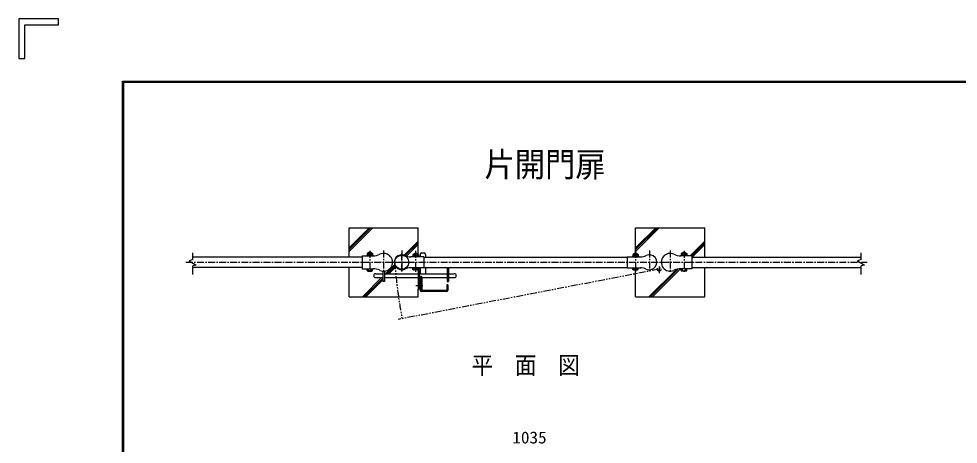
# Model space of a CAD drawing. Units: millimetres, scale not verified. Extents: x -4425 to 4425, y -3150 to 3150.
# Drawn here: x -4425 to -1032, y 1612 to 3150 of the extents above; entities that cross this region are included whole.
import ezdxf
from ezdxf.enums import TextEntityAlignment as Align

# ---------------------------------------------------------------- set-up
doc = ezdxf.new("R2010")
doc.units = ezdxf.units.MM
doc.header["$LTSCALE"] = 20
doc.linetypes.add('USER1', pattern=[2, 1.25, -0.25, 0.25, -0.25])
doc.linetypes.add('USER6', pattern=[2.5, 1.25, -0.25, 0.25, -0.25, 0.25, -0.25])
for name, color, linetype, lineweight in [('0-0_BUHIN', 7, 'Continuous', 25), ('0-1_BOLT', 7, 'Continuous', 25), ('0-2_KOUZOU', 7, 'Continuous', 25), ('0-3_SUNPOU', 1, 'Continuous', 25), ('0-4_KISO', 7, 'Continuous', 25), ('0-8_HATCH', 4, 'Continuous', 25), ('0-9_1', 7, 'Continuous', 25), ('0-E_WAKU', 7, 'Continuous', 25)]:
    doc.layers.add(name, color=color, linetype=linetype, lineweight=lineweight)
doc.styles.add('ＭＳ ゴシック', font='')
doc.styles.get('ＭＳ ゴシック').set_extended_font_data('MS Gothic')

msp = doc.modelspace()

# ---------------------------------------------------------------- linework, layer by layer
at = {"layer": '0-0_BUHIN', "color": 1, "linetype": 'USER1'}
for p, q in [((-3157.33, 2310.56), (-3157.33, 2233.91)), ((-2991.68, 2310.56), (-2991.68, 2233.91)), ((-2197.48, 2310.56), (-2197.48, 2233.91)), ((-2022.33, 2310.56), (-2022.33, 2233.91)), ((-3821.27, 2269.64), (-1361, 2269.64))]:
    msp.add_line(p, q, dxfattribs=at)
at = {"layer": '0-0_BUHIN'}
for p, q in [((-3185.33, 2293.17), (-3144.75, 2293.17)), ((-2961.68, 2289.39), (-3010.26, 2289.39)), ((-2961.68, 2289.39), (-2961.68, 2249.89)), ((-2227.48, 2289.39), (-2178.9, 2289.39)), ((-2227.48, 2289.39), (-2227.48, 2249.89)), ((-1994.34, 2293.17), (-2034.91, 2293.17)), ((-1994.34, 2293.17), (-1994.34, 2246.12)), ((-2961.68, 2249.89), (-3010.26, 2249.89)), ((-2227.48, 2249.89), (-2178.9, 2249.89)), ((-1994.34, 2246.12), (-2034.91, 2246.12))]:
    msp.add_line(p, q, dxfattribs=at)
at = {"layer": '0-0_BUHIN', "color": 1, "linetype": 'USER6'}
for p, q in [((-2112.28, 2244.22), (-3054.54, 2063.01)), ((-2112.28, 2254.42), (-2112.28, 2230.87))]:
    msp.add_line(p, q, dxfattribs=at)
at = {"layer": '0-0_BUHIN'}
msp.add_lwpolyline([(-3185.33, 2293.17), (-3185.33, 2246.12), (-3144.75, 2246.12)], dxfattribs=at)
at = {"layer": '0-0_BUHIN', "color": 1, "linetype": 'USER6'}
msp.add_circle((-2112.28, 2244.29), 6.63, dxfattribs=at)
at = {"layer": '0-0_BUHIN'}
for centre, radius, start, end in [((-3145.75, 2350.81), 57.64, 270, 295.33168), ((-3107.33, 2269.64), 32.16, 245.75037, 115.33168), ((-3041.68, 2269.64), 27, 64.66832, 294.24963), ((-3009.42, 2337.79), 48.4, 244.66832, 270), ((-2179.74, 2337.79), 48.4, 270, 295.33168), ((-2147.48, 2269.64), 27, 245.75037, 115.33168), ((-2072.33, 2269.64), 32.16, 64.66832, 294.24963), ((-2033.91, 2350.81), 57.64, 244.66832, 270), ((-3145.75, 2188.48), 57.64, 64.66832, 90), ((-3009.42, 2201.49), 48.4, 90, 115.33168), ((-2179.74, 2201.49), 48.4, 64.66832, 90), ((-2033.91, 2188.48), 57.64, 90, 115.33168)]:
    msp.add_arc(centre, radius, start, end, dxfattribs=at)
at = {"layer": '0-0_BUHIN', "color": 1, "linetype": 'USER6'}
msp.add_arc((-1315.53, 2394.19), 1755.97, 184.06727, 190.7872, dxfattribs=at)
at = {"layer": '0-1_BOLT'}
for p, q in [((-3167.83, 2295.17), (-3146.83, 2295.17)), ((-3167.83, 2295.17), (-3167.83, 2293.17)), ((-3167.83, 2293.17), (-3146.83, 2293.17)), ((-3164.68, 2303.17), (-3167.13, 2301.75)), ((-3164.68, 2303.17), (-3167.13, 2301.75)), ((-3167.13, 2301.75), (-3167.13, 2295.17)), ((-3164.68, 2303.17), (-3149.98, 2303.17)), ((-3162.33, 2301.75), (-3162.33, 2295.17)), ((-3152.33, 2301.75), (-3152.33, 2295.17)), ((-3149.98, 2303.17), (-3147.53, 2301.75)), ((-3147.53, 2301.75), (-3147.53, 2295.17)), ((-3146.83, 2295.17), (-3146.83, 2293.17)), ((-2981.18, 2291.39), (-3002.18, 2291.39)), ((-3002.18, 2291.39), (-3002.18, 2289.39)), ((-2999.03, 2299.39), (-3001.48, 2297.98)), ((-2984.33, 2299.39), (-2999.03, 2299.39)), ((-2996.68, 2297.98), (-2996.68, 2291.39)), ((-2986.68, 2297.98), (-2986.68, 2291.39)), ((-2984.33, 2299.39), (-2981.88, 2297.98)), ((-2207.98, 2291.39), (-2186.98, 2291.39)), ((-2207.98, 2291.39), (-2207.98, 2289.39)), ((-2207.98, 2289.39), (-2186.98, 2289.39)), ((-2204.83, 2299.39), (-2207.28, 2297.98)), ((-2204.83, 2299.39), (-2207.28, 2297.98)), ((-2207.28, 2297.98), (-2207.28, 2291.39)), ((-2204.83, 2299.39), (-2190.13, 2299.39)), ((-2202.48, 2297.98), (-2202.48, 2291.39)), ((-2192.48, 2297.98), (-2192.48, 2291.39)), ((-2190.13, 2299.39), (-2187.68, 2297.98)), ((-2187.68, 2297.98), (-2187.68, 2291.39)), ((-2186.98, 2291.39), (-2186.98, 2289.39)), ((-2011.83, 2295.17), (-2032.83, 2295.17)), ((-2032.83, 2295.17), (-2032.83, 2293.17)), ((-2029.68, 2303.17), (-2032.13, 2301.75)), ((-2014.98, 2303.17), (-2029.68, 2303.17)), ((-2027.33, 2301.75), (-2027.33, 2295.17)), ((-2017.33, 2301.75), (-2017.33, 2295.17)), ((-2014.98, 2303.17), (-2012.53, 2301.75)), ((-3162.33, 2246.12), (-3162.33, 2245.62)), ((-3162.33, 2246.12), (-3162.33, 2245.62)), ((-3162.33, 2239.54), (-3162.33, 2246.12)), ((-3152.33, 2246.12), (-3152.33, 2245.62)), ((-3152.33, 2246.12), (-3152.33, 2245.62)), ((-3152.33, 2239.54), (-3152.33, 2246.12)), ((-3001.48, 2243.31), (-3001.48, 2249.89)), ((-2999.03, 2241.89), (-3001.48, 2243.31)), ((-2984.33, 2241.89), (-2999.03, 2241.89)), ((-2996.68, 2243.31), (-2996.68, 2249.89)), ((-2996.68, 2249.89), (-2996.68, 2249.39)), ((-2996.68, 2249.89), (-2996.68, 2249.39)), ((-2986.68, 2243.31), (-2986.68, 2249.89)), ((-2986.68, 2249.89), (-2986.68, 2249.39)), ((-2986.68, 2249.89), (-2986.68, 2249.39)), ((-2984.33, 2241.89), (-2981.88, 2243.31)), ((-2981.88, 2243.31), (-2981.88, 2249.89)), ((-2202.48, 2249.89), (-2202.48, 2249.39)), ((-2202.48, 2249.89), (-2202.48, 2249.39)), ((-2202.48, 2243.31), (-2202.48, 2249.89)), ((-2192.48, 2249.89), (-2192.48, 2249.39)), ((-2192.48, 2249.89), (-2192.48, 2249.39)), ((-2192.48, 2243.31), (-2192.48, 2249.89)), ((-2032.13, 2239.54), (-2032.13, 2246.12)), ((-2029.68, 2238.12), (-2032.13, 2239.54)), ((-2027.33, 2239.54), (-2027.33, 2246.12)), ((-2027.33, 2246.12), (-2027.33, 2245.62)), ((-2027.33, 2246.12), (-2027.33, 2245.62)), ((-2017.33, 2239.54), (-2017.33, 2246.12)), ((-2017.33, 2246.12), (-2017.33, 2245.62)), ((-2017.33, 2246.12), (-2017.33, 2245.62)), ((-2014.98, 2238.12), (-2012.53, 2239.54)), ((-2012.53, 2239.54), (-2012.53, 2246.12)), ((-2014.98, 2238.12), (-2029.68, 2238.12))]:
    msp.add_line(p, q, dxfattribs=at)
for points in [[(-3164.68, 2303.17), (-3149.98, 2303.17), (-3147.53, 2301.75)], [(-2981.18, 2291.39), (-2981.18, 2289.39), (-3002.18, 2289.39)], [(-2984.33, 2299.39), (-2999.03, 2299.39), (-3001.48, 2297.98), (-3001.48, 2291.39)], [(-2984.33, 2299.39), (-2981.88, 2297.98), (-2981.88, 2291.39)], [(-2204.83, 2299.39), (-2190.13, 2299.39), (-2187.68, 2297.98)], [(-2011.83, 2295.17), (-2011.83, 2293.17), (-2032.83, 2293.17)], [(-2014.98, 2303.17), (-2029.68, 2303.17), (-2032.13, 2301.75), (-2032.13, 2295.17)], [(-2014.98, 2303.17), (-2012.53, 2301.75), (-2012.53, 2295.17)], [(-3164.68, 2238.12), (-3167.13, 2239.54), (-3167.13, 2246.12)], [(-3164.68, 2238.12), (-3149.98, 2238.12), (-3147.53, 2239.54), (-3147.53, 2246.12)], [(-2204.83, 2241.89), (-2207.28, 2243.31), (-2207.28, 2249.89)], [(-2204.83, 2241.89), (-2190.13, 2241.89), (-2187.68, 2243.31), (-2187.68, 2249.89)]]:
    msp.add_lwpolyline(points, dxfattribs=at)
for centre, radius, start, end in [((-3164.56, 2300.72), 2.45, 24.94299, 92.968), ((-3164.56, 2300.72), 2.45, 24.94299, 92.968), ((-3157.33, 2295.89), 10, 46.67952, 133.32048), ((-3157.33, 2293.62), 9.54, 58.40741, 121.59259), ((-3157.33, 2293.62), 9.54, 58.40741, 121.59259), ((-3150.11, 2300.72), 2.45, 87.032, 155.05701), ((-3150.11, 2300.72), 2.45, 87.032, 155.05701), ((-2998.91, 2296.95), 2.45, 24.94299, 92.968), ((-2998.91, 2296.95), 2.45, 24.94299, 92.968), ((-2991.68, 2292.12), 10, 46.67952, 133.32048), ((-2991.68, 2289.85), 9.54, 58.40741, 121.59259), ((-2991.68, 2289.85), 9.54, 58.40741, 121.59259), ((-2984.46, 2296.95), 2.45, 87.032, 155.05701), ((-2984.46, 2296.95), 2.45, 87.032, 155.05701), ((-2204.71, 2296.95), 2.45, 24.94299, 92.968), ((-2204.71, 2296.95), 2.45, 24.94299, 92.968), ((-2197.48, 2292.12), 10, 46.67952, 133.32048), ((-2197.48, 2289.85), 9.54, 58.40741, 121.59259), ((-2197.48, 2289.85), 9.54, 58.40741, 121.59259), ((-2190.26, 2296.95), 2.45, 87.032, 155.05701), ((-2190.26, 2296.95), 2.45, 87.032, 155.05701), ((-2029.56, 2300.72), 2.45, 24.94299, 92.968), ((-2029.56, 2300.72), 2.45, 24.94299, 92.968), ((-2022.33, 2295.89), 10, 46.67952, 133.32048), ((-2022.33, 2293.62), 9.54, 58.40741, 121.59259), ((-2022.33, 2293.62), 9.54, 58.40741, 121.59259), ((-2015.11, 2300.72), 2.45, 87.032, 155.05701), ((-2015.11, 2300.72), 2.45, 87.032, 155.05701), ((-3164.56, 2240.57), 2.45, 267.032, 335.05701), ((-3157.33, 2247.67), 9.54, 238.40741, 301.59259), ((-3150.11, 2240.57), 2.45, 204.94299, 272.968), ((-2998.91, 2244.34), 2.45, 267.032, 335.05701), ((-2991.68, 2251.44), 9.54, 238.40741, 301.59259), ((-2984.46, 2244.34), 2.45, 204.94299, 272.968), ((-2204.71, 2244.34), 2.45, 267.032, 335.05701), ((-2197.48, 2251.44), 9.54, 238.40741, 301.59259), ((-2190.26, 2244.34), 2.45, 204.94299, 272.968), ((-2029.56, 2240.57), 2.45, 267.032, 335.05701), ((-2022.33, 2247.67), 9.54, 238.40741, 301.59259), ((-2015.11, 2240.57), 2.45, 204.94299, 272.968)]:
    msp.add_arc(centre, radius, start, end, dxfattribs=at)
at = {"layer": '0-2_KOUZOU', "color": 1, "linetype": 'USER1'}
for p, q in [((-3107.33, 2312.4), (-3107.33, 2233.11)), ((-3041.68, 2312.4), (-3041.68, 2233.11)), ((-2147.48, 2312.4), (-2147.48, 2233.11)), ((-2072.33, 2312.4), (-2072.33, 2233.11)), ((-3041.68, 2236.49), (-3041.68, 2302.06)), ((-3078.77, 2269.64), (-3003.77, 2269.64))]:
    msp.add_line(p, q, dxfattribs=at)
at = {"layer": '0-2_KOUZOU', "color": 3}
for p, q in [((-3796.72, 2279.56), (-3796.72, 2304)), ((-1382.95, 2279.56), (-1382.95, 2304)), ((-3796.72, 2225.65), (-3796.72, 2256.3)), ((-1382.95, 2225.65), (-1382.95, 2256.3))]:
    msp.add_line(p, q, dxfattribs=at)
at = {"layer": '0-2_KOUZOU'}
for p, q in [((-3185.33, 2288.64), (-3796.72, 2288.64)), ((-2961.68, 2288.64), (-2227.48, 2288.64)), ((-1994.34, 2288.64), (-1382.95, 2288.64)), ((-3185.33, 2250.64), (-3796.72, 2250.64)), ((-2961.68, 2250.64), (-2227.48, 2250.64)), ((-1994.34, 2250.64), (-1382.95, 2250.64))]:
    msp.add_line(p, q, dxfattribs=at)
at = {"layer": '0-2_KOUZOU', "color": 3}
for points in [[(-3796.72, 2279.56), (-3809.74, 2275.15), (-3784.38, 2259.45), (-3796.72, 2256.3)], [(-1382.95, 2279.56), (-1395.97, 2275.15), (-1370.61, 2259.45), (-1382.95, 2256.3)]]:
    msp.add_lwpolyline(points, dxfattribs=at)
at = {"layer": '0-2_KOUZOU', "color": 1}
msp.add_circle((-3041.68, 2269.64), 25.4, dxfattribs=at)
at = {"layer": '0-4_KISO'}
for p, q in [((-3232.33, 2394.64), (-2982.33, 2394.64)), ((-3232.33, 2288.65), (-3232.33, 2394.64)), ((-2982.33, 2298.24), (-2982.33, 2394.64)), ((-2197.33, 2394.64), (-1947.33, 2394.64)), ((-2197.33, 2289.4), (-2197.33, 2394.64)), ((-1947.33, 2288.65), (-1947.33, 2394.64)), ((-3232.33, 2144.64), (-3232.33, 2250.65)), ((-2197.33, 2144.64), (-2197.33, 2249.9))]:
    msp.add_line(p, q, dxfattribs=at)
for points in [[(-2197.33, 2144.64), (-1947.33, 2144.64), (-1947.33, 2250.65)], [(-3232.33, 2144.64), (-2982.33, 2144.64), (-2982.33, 2172.24)]]:
    msp.add_lwpolyline(points, dxfattribs=at)
at = {"layer": '0-8_HATCH'}
for p, q in [((-3232.33, 2321.69), (-3159.38, 2394.64)), ((-3232.33, 2309.19), (-3146.88, 2394.64)), ((-3232.33, 2315.44), (-3153.13, 2394.64)), ((-2197.33, 2315.44), (-2118.13, 2394.64)), ((-2197.33, 2309.19), (-2111.88, 2394.64)), ((-2197.33, 2321.69), (-2124.38, 2394.64)), ((-3033.5, 2295.38), (-2982.33, 2346.55)), ((-2000.71, 2293.17), (-1947.33, 2346.55)), ((-3029.07, 2293.56), (-2982.33, 2340.3)), ((-3024.56, 2291.82), (-2982.33, 2334.05)), ((-1994.46, 2293.17), (-1947.33, 2340.3)), ((-1992.73, 2288.64), (-1947.33, 2334.05)), ((-3100.63, 2228.24), (-3067.41, 2261.46)), ((-3094.38, 2228.24), (-3065.57, 2257.06)), ((-3088.13, 2228.24), (-3063.13, 2253.25)), ((-2149.23, 2144.64), (-2050.06, 2243.82)), ((-2142.98, 2144.64), (-2042.09, 2245.54)), ((-2136.73, 2144.64), (-2035.27, 2246.11)), ((-3184.23, 2144.64), (-3114.63, 2214.24)), ((-3177.98, 2144.64), (-3110.33, 2212.29)), ((-3171.73, 2144.64), (-3110.33, 2206.04))]:
    msp.add_line(p, q, dxfattribs=at)
at = {"layer": '0-9_1'}
for p, q in [((-2975.03, 2298.24), (-2975.03, 2289.64)), ((-2970.03, 2303.24), (-2961.03, 2303.24)), ((-2956.03, 2298.24), (-2956.03, 2288.64)), ((-2983.03, 2242.65), (-2983.03, 2172.24)), ((-2978.53, 2249.64), (-2978.53, 2172.24)), ((-2975.03, 2249.64), (-2975.03, 2228.24)), ((-2956.03, 2250.64), (-2956.03, 2228.24)), ((-2877.53, 2250.64), (-2877.53, 2199.74)), ((-2873.03, 2250.64), (-2873.03, 2199.74)), ((-3136.03, 2228.24), (-3110.33, 2228.24)), ((-3136.03, 2214.24), (-3110.33, 2214.24)), ((-3110.33, 2237.55), (-3110.33, 2199.74)), ((-3104.33, 2237.75), (-3104.33, 2199.74)), ((-3104.33, 2228.24), (-2983.03, 2228.24)), ((-3104.33, 2214.24), (-2983.03, 2214.24)), ((-2978.53, 2228.24), (-2877.53, 2228.24)), ((-2978.53, 2214.24), (-2975.03, 2214.24)), ((-2975.03, 2219.24), (-2970.53, 2219.24)), ((-2975.03, 2219.24), (-2975.03, 2167.63)), ((-2970.53, 2219.24), (-2970.53, 2168.13)), ((-2970.53, 2214.24), (-2877.53, 2214.24)), ((-2968.04, 2168.13), (-2968.04, 2214.24)), ((-2873.03, 2228.24), (-2867.03, 2228.24)), ((-2873.03, 2214.24), (-2867.03, 2214.24)), ((-2867.03, 2228.24), (-2852.03, 2228.24)), ((-2867.03, 2214.24), (-2852.03, 2214.24)), ((-3104.33, 2199.74), (-3110.33, 2199.74)), ((-2965.74, 2184.63), (-2991.43, 2184.63)), ((-2983.03, 2172.24), (-2978.53, 2172.24)), ((-2879.53, 2188.63), (-2879.53, 2168.13)), ((-2875.03, 2188.63), (-2879.53, 2188.63)), ((-2877.53, 2199.74), (-2873.03, 2199.74)), ((-2873.03, 2199.74), (-2877.53, 2199.74)), ((-2875.03, 2188.63), (-2875.03, 2167.63)), ((-2879.03, 2163.63), (-2971.03, 2163.63)), ((-2879.53, 2168.13), (-2970.53, 2168.13))]:
    msp.add_line(p, q, dxfattribs=at)
for centre, radius, start, end in [((-2970.03, 2298.24), 5, 90, 180), ((-2961.03, 2298.24), 5, 0, 90), ((-3136.03, 2221.24), 7, 90, 270), ((-2852.03, 2221.24), 7, 270, 90), ((-2971.03, 2167.63), 4, 180, 270), ((-2879.03, 2167.63), 4, 270, 0)]:
    msp.add_arc(centre, radius, start, end, dxfattribs=at)
at = {"layer": '0-E_WAKU'}
for p, q in [((-4281.84, 3150), (-4425.09, 3150)), ((-4403.6, 3006.75), (-4403.6, 3128.51)), ((-4048.09, 2923), (4197.91, 2923)), ((-4048.09, -2923), (-4048.09, 2923))]:
    msp.add_line(p, q, dxfattribs=at)
for points in [[(-4425.09, 3150), (-4425.09, 3006.75), (-4403.6, 3006.75)], [(-4403.6, 3128.51), (-4281.84, 3128.51), (-4281.84, 3150)], [(-4046.09, -2921), (-4046.09, 2921), (4195.91, 2921)]]:
    msp.add_lwpolyline(points, dxfattribs=at)
msp.add_lwpolyline([(-4050.09, 2925), (4199.91, 2925), (4199.91, -2925), (-4050.09, -2925)], close=True, dxfattribs=at)

# ---------------------------------------------------------------- texts
at = {"layer": '0-3_SUNPOU', "color": 3, "style": 'ＭＳ ゴシック', "width": 1.05}
msp.add_text('1035', height=43.3, dxfattribs=at).set_placement((-2642.33, 1601.55), align=Align.BOTTOM_LEFT)
at = {"layer": '0-9_1', "color": 4, "style": 'ＭＳ ゴシック', "width": 0.9}
for s, height, p in [('片開門扉', 89.14, (-2743.07, 2552.11)), ('平\u3000面\u3000図', 63.67, (-2789.84, 1846.39))]:
    msp.add_text(s, height=height, dxfattribs=at).set_placement(p, align=Align.BOTTOM_LEFT)

doc.saveas('drawing.dxf')
